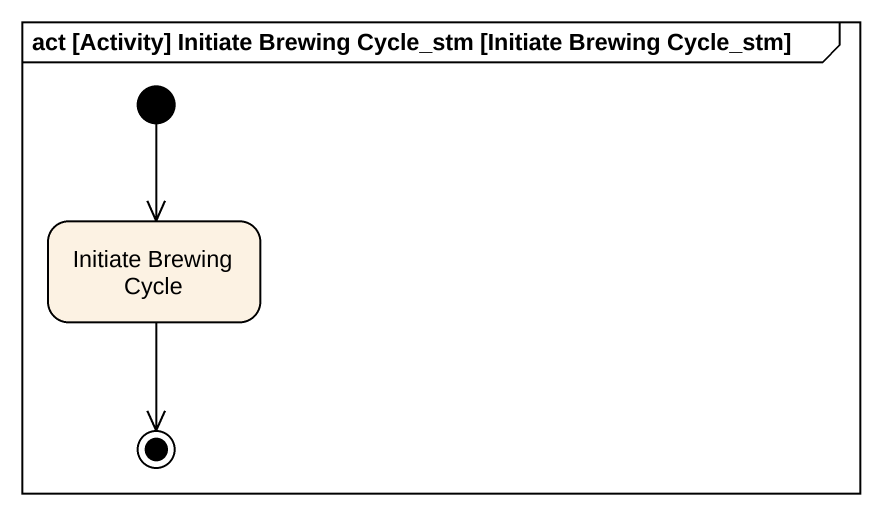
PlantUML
@startuml
mainframe act [Activity] Initiate Brewing Cycle_stm [Initiate Brewing Cycle_stm]
hide empty description
state "Initiate Brewing Cycle" as Initiate_Brewing_Cycle
[*] --> Initiate_Brewing_Cycle
Initiate_Brewing_Cycle --> [*]
@enduml
